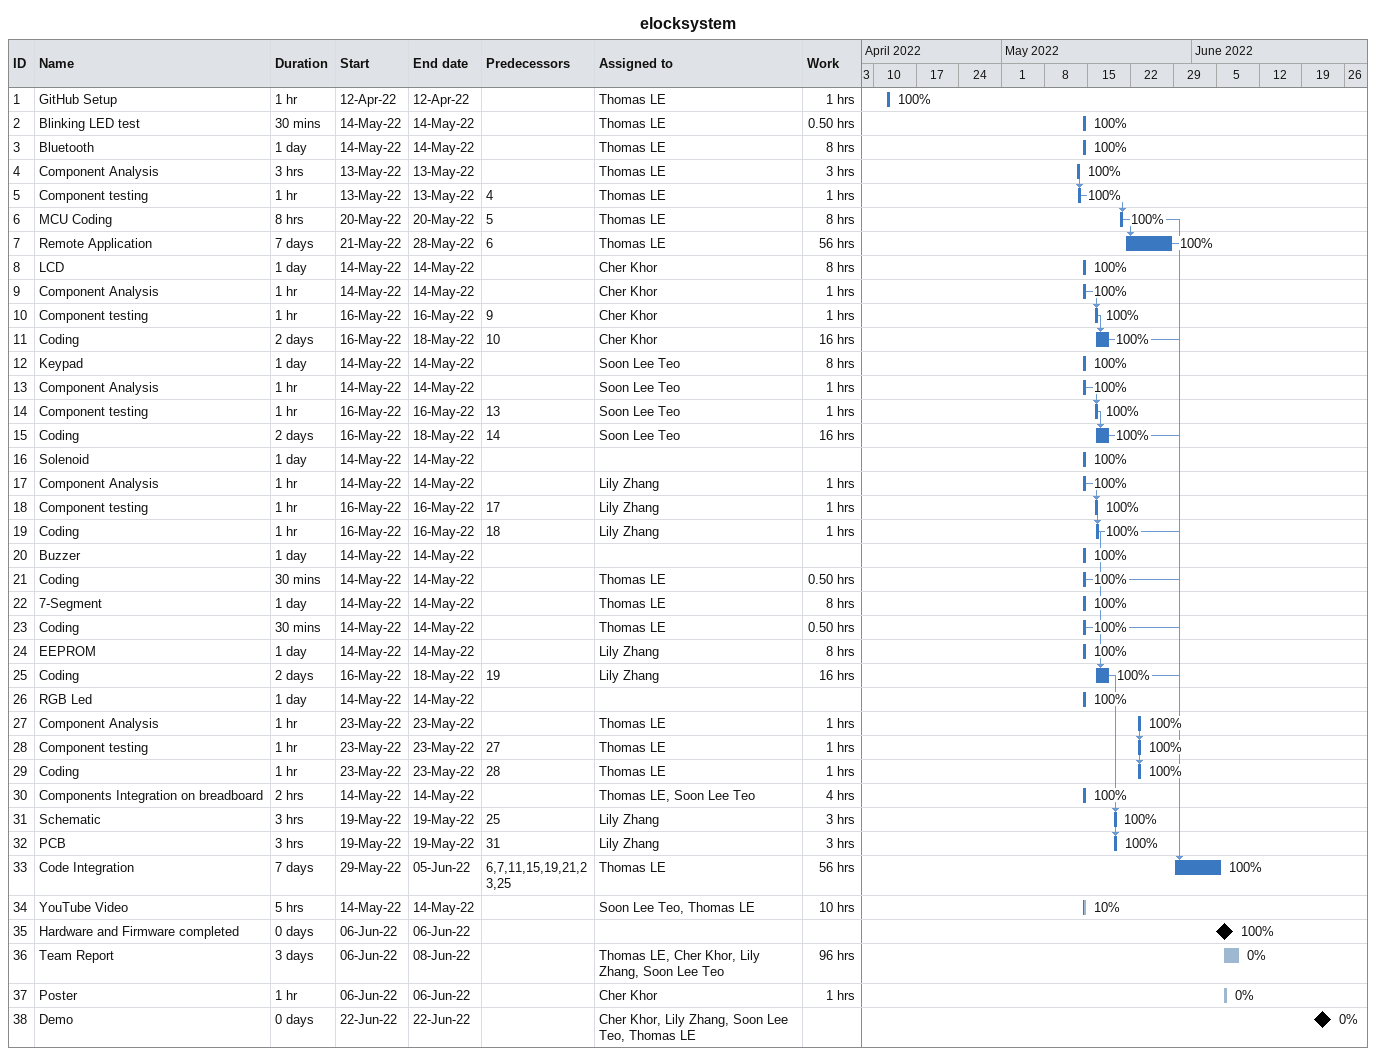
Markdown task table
elocksystem

| ID | Task | Duration | Start | Finish | Predecessors | Resources | % complete | Work (h) |
|---|---|---|---|---|---|---|---|---|
| 1 | GitHub Setup | 1h | 2022-04-12 | 2022-04-12 |  | Thomas LE | 100 | 1 |
| 2 | Blinking LED test | 30min | 2022-05-14 | 2022-05-14 |  | Thomas LE | 100 | 0.50 |
| 3 | Bluetooth | 1d | 2022-05-14 | 2022-05-14 |  | Thomas LE | 100 | 8 |
| 4 | Component Analysis | 3h | 2022-05-13 | 2022-05-13 |  | Thomas LE | 100 | 3 |
| 5 | Component testing | 1h | 2022-05-13 | 2022-05-13 | 4 | Thomas LE | 100 | 1 |
| 6 | MCU Coding | 8h | 2022-05-20 | 2022-05-20 | 5 | Thomas LE | 100 | 8 |
| 7 | Remote Application | 7d | 2022-05-21 | 2022-05-28 | 6 | Thomas LE | 100 | 56 |
| 8 | LCD | 1d | 2022-05-14 | 2022-05-14 |  | Cher Khor | 100 | 8 |
| 9 | Component Analysis | 1h | 2022-05-14 | 2022-05-14 |  | Cher Khor | 100 | 1 |
| 10 | Component testing | 1h | 2022-05-16 | 2022-05-16 | 9 | Cher Khor | 100 | 1 |
| 11 | Coding | 2d | 2022-05-16 | 2022-05-18 | 10 | Cher Khor | 100 | 16 |
| 12 | Keypad | 1d | 2022-05-14 | 2022-05-14 |  | Soon Lee Teo | 100 | 8 |
| 13 | Component Analysis | 1h | 2022-05-14 | 2022-05-14 |  | Soon Lee Teo | 100 | 1 |
| 14 | Component testing | 1h | 2022-05-16 | 2022-05-16 | 13 | Soon Lee Teo | 100 | 1 |
| 15 | Coding | 2d | 2022-05-16 | 2022-05-18 | 14 | Soon Lee Teo | 100 | 16 |
| 16 | Solenoid | 1d | 2022-05-14 | 2022-05-14 |  |  | 100 |  |
| 17 | Component Analysis | 1h | 2022-05-14 | 2022-05-14 |  | Lily Zhang | 100 | 1 |
| 18 | Component testing | 1h | 2022-05-16 | 2022-05-16 | 17 | Lily Zhang | 100 | 1 |
| 19 | Coding | 1h | 2022-05-16 | 2022-05-16 | 18 | Lily Zhang | 100 | 1 |
| 20 | Buzzer | 1d | 2022-05-14 | 2022-05-14 |  |  | 100 |  |
| 21 | Coding | 30min | 2022-05-14 | 2022-05-14 |  | Thomas LE | 100 | 0.50 |
| 22 | 7-Segment | 1d | 2022-05-14 | 2022-05-14 |  | Thomas LE | 100 | 8 |
| 23 | Coding | 30min | 2022-05-14 | 2022-05-14 |  | Thomas LE | 100 | 0.50 |
| 24 | EEPROM | 1d | 2022-05-14 | 2022-05-14 |  | Lily Zhang | 100 | 8 |
| 25 | Coding | 2d | 2022-05-16 | 2022-05-18 | 19 | Lily Zhang | 100 | 16 |
| 26 | RGB Led | 1d | 2022-05-14 | 2022-05-14 |  |  | 100 |  |
| 27 | Component Analysis | 1h | 2022-05-23 | 2022-05-23 |  | Thomas LE | 100 | 1 |
| 28 | Component testing | 1h | 2022-05-23 | 2022-05-23 | 27 | Thomas LE | 100 | 1 |
| 29 | Coding | 1h | 2022-05-23 | 2022-05-23 | 28 | Thomas LE | 100 | 1 |
| 30 | Components Integration on breadboard | 2h | 2022-05-14 | 2022-05-14 |  | Thomas LE, Soon Lee Teo | 100 | 4 |
| 31 | Schematic | 3h | 2022-05-19 | 2022-05-19 | 25 | Lily Zhang | 100 | 3 |
| 32 | PCB | 3h | 2022-05-19 | 2022-05-19 | 31 | Lily Zhang | 100 | 3 |
| 33 | Code Integration | 7d | 2022-05-29 | 2022-06-05 | 6, 7, 11, 15, 19, 21, 23, 25 | Thomas LE | 100 | 56 |
| 34 | YouTube Video | 5h | 2022-05-14 | 2022-05-14 |  | Soon Lee Teo, Thomas LE | 10 | 10 |
| 35 | Hardware and Firmware completed | 0d | 2022-06-06 | 2022-06-06 |  |  | 100 |  |
| 36 | Team Report | 3d | 2022-06-06 | 2022-06-08 |  | Thomas LE, Cher Khor, Lily Zhang, Soon Lee Teo | 0 | 96 |
| 37 | Poster | 1h | 2022-06-06 | 2022-06-06 |  | Cher Khor | 0 | 1 |
| 38 | Demo | 0d | 2022-06-22 | 2022-06-22 |  | Cher Khor, Lily Zhang, Soon Lee Teo, Thomas LE | 0 |  |
